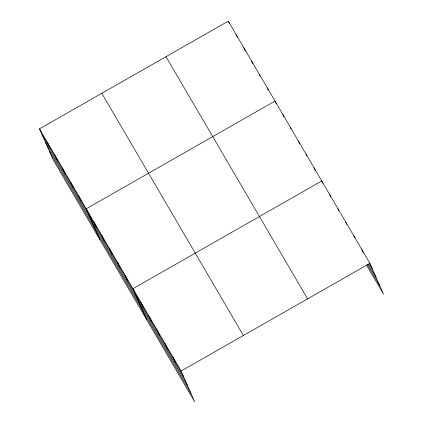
<?xml version="1.0" encoding="UTF-8"?>
<svg xmlns="http://www.w3.org/2000/svg" width="423" height="423" viewBox="0 0 423 423"><rect width="100%" height="100%" fill="white"/><g stroke="black" fill="none" stroke-linecap="round" stroke-linejoin="round"><path stroke-width="0.63" d="M39.508 128.846L181.107 371.029L194.696 401.85L53.102 159.661L39.508 128.846L228.304 21.15L369.898 263.339L383.492 294.154L366.477 265.062M275.029 101.071L86.239 208.766L99.828 239.587M181.107 371.029L369.898 263.339M369.173 263.481L372.377 268.97M368.343 264.105L376.047 277.282M367.307 264.433L379.822 285.842M166.001 56.687L307.595 298.876M101.811 93.303L243.405 335.492M41.993 134.477L183.587 376.66M45.663 142.789L187.257 384.972M49.438 151.349L191.032 393.538M361.871 249.612L363.362 252.991M353.85 235.891L354.844 238.144M345.824 222.165L346.818 224.417M337.803 208.439L338.797 210.696M329.776 194.717L330.77 196.97M322.749 183.244L321.755 180.991L132.965 288.687L146.559 319.508M313.966 167.672L315.209 170.49M306.178 154.353L306.924 156.045M298.389 141.033L299.632 143.846M290.601 127.714L291.098 128.841M282.818 114.39L283.807 116.642M275.278 101.636L276.272 103.889M267.241 87.751L268.235 90.004M259.452 74.432L260.198 76.119M251.664 61.113L252.906 63.926M243.875 47.788L245.366 51.167M236.087 34.469L237.329 37.287M228.304 21.15L229.292 23.402M173.081 357.308L175.566 362.939M165.06 343.582L167.54 349.213M157.033 329.861L159.519 335.492M149.012 316.134L151.492 321.766M140.986 302.408L143.471 308.044M125.176 275.368L127.661 280.999M117.388 262.049L119.873 267.68M109.599 248.724L112.084 254.355M101.811 235.405L104.296 241.036M94.022 222.086L96.507 227.717M78.451 195.447L80.936 201.078M70.662 182.123L73.147 187.754M62.874 168.803L65.359 174.435M55.085 155.484L57.57 161.115M47.297 142.165L49.782 147.796"/></g></svg>
